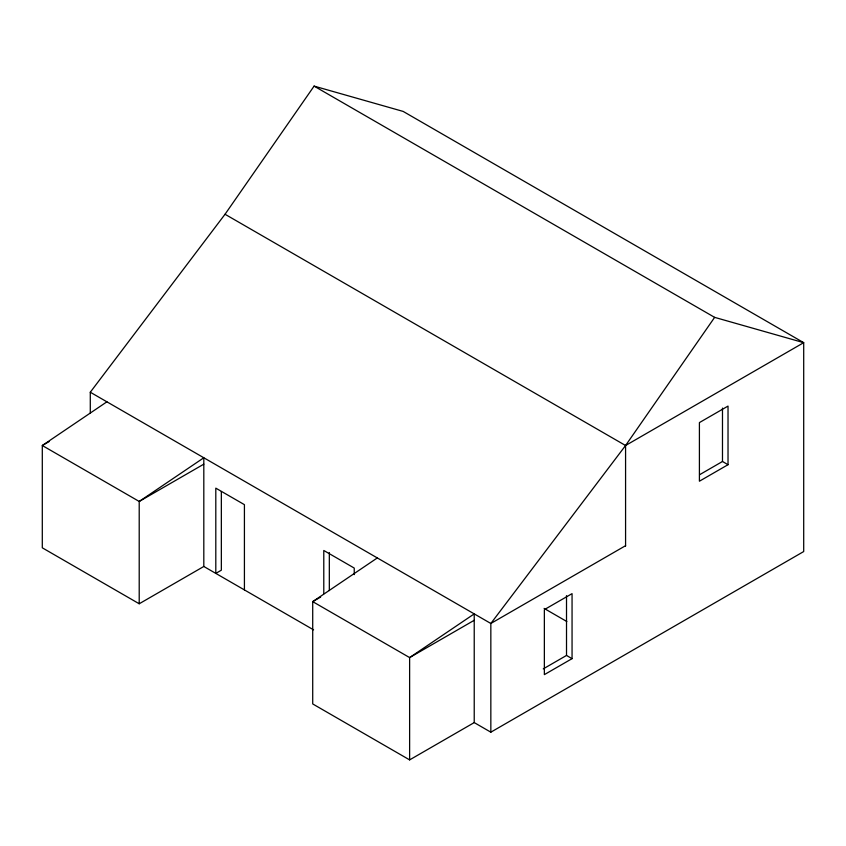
<?xml version="1.0" encoding="UTF-8"?>
<svg xmlns="http://www.w3.org/2000/svg" width="846" height="846" viewBox="0 0 846 846"><rect width="100%" height="100%" fill="white"/><g stroke="black" fill="none" stroke-linecap="round" stroke-linejoin="round"><path stroke-width="1.27" d="M90.289 413.186L90.289 392.227L225.036 214.26L314.099 86.112L403.161 111.418L803.7 342.672L803.7 551.55L490.839 732.181L474.225 722.59L409.623 759.888L312.713 703.935L312.713 601.633L377.316 557.937M625.575 546.114L625.575 445.514L714.637 317.366L803.7 342.672L625.575 445.514L490.839 623.481L490.839 732.181M106.903 401.818L42.3 445.514L42.3 547.817L139.209 603.769L203.812 566.471L313.58 629.847M49.1 441.591L42.3 445.514L139.209 501.456L203.812 464.158M320.645 597.054L312.713 601.633L409.623 657.585L474.225 620.287M699.6 474.712L722.484 461.493L728.025 464.697L728.025 406.08L699.409 422.598L699.409 481.215L728.025 464.697M625.575 545.691L490.839 623.481L90.289 392.227M543.259 668.879L566.513 655.449L572.055 658.653L572.055 593.638L544.359 609.628L544.359 674.632L572.055 658.653M314.099 86.112L714.637 317.366M225.036 214.26L625.575 445.514M544.105 608.411L566.841 621.535M722.484 408.1L722.484 461.493M566.513 595.647L566.513 655.449M474.225 722.59L474.225 613.889L409.623 657.585L409.623 759.888M354.241 574.624L354.241 568.068L323.785 550.482L323.785 593.765M329.327 552.533L329.327 590.571M244.42 589.916L244.42 504.66L215.804 488.142L215.804 573.398L221.345 570.193L221.345 491.505M203.812 566.471L203.812 457.771L139.209 501.456L139.209 603.769"/></g></svg>
